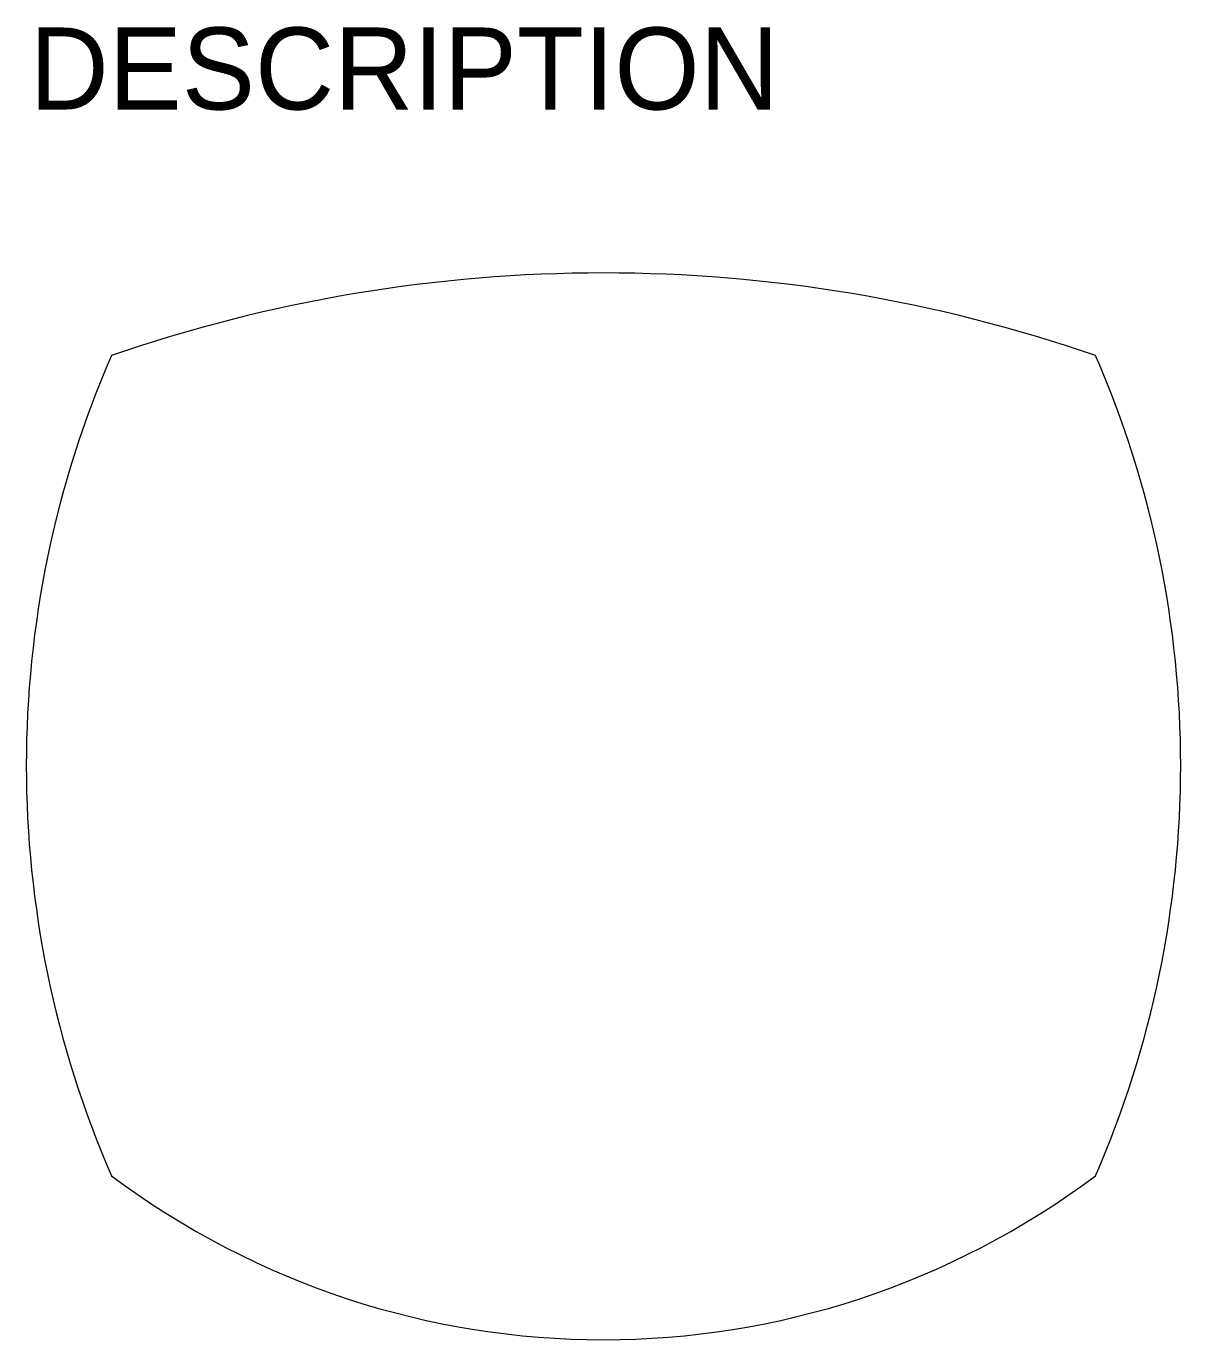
# Model space of a CAD drawing. Extents: x 33.9 to 62.1, y 64 to 96.
import ezdxf

# ---------------------------------------------------------------- set-up
doc = ezdxf.new("R2010")
doc.units = 0
doc.header["$LTSCALE"] = 10
doc.header["$MEASUREMENT"] = 0
doc.layers.add('20', color=10, linetype='CONTINUOUS')
doc.layers.add('20H', color=9, linetype='CONTINUOUS')

msp = doc.modelspace()

# ---------------------------------------------------------------- linework, layer by layer
at = {"layer": '20'}
for centre, radius, start, end in [((48, 53.25), 36.764, 70.949, 109.051), ((59, 78), 25.08, 156.5014, 203.4986), ((37, 78), 25.08, 336.5014, 23.4986), ((48, 84), 20, 233.1301, 306.8699)]:
    msp.add_arc(centre, radius, start, end, dxfattribs=at)

# ---------------------------------------------------------------- texts
at = {"layer": '20H', "flags": 1}
msp.add_attdef('DESCRIPTION', (34, 94), 'ARM CHAIR/SWIVEL TILT', height=2, dxfattribs=at)

doc.saveas('drawing.dxf')
